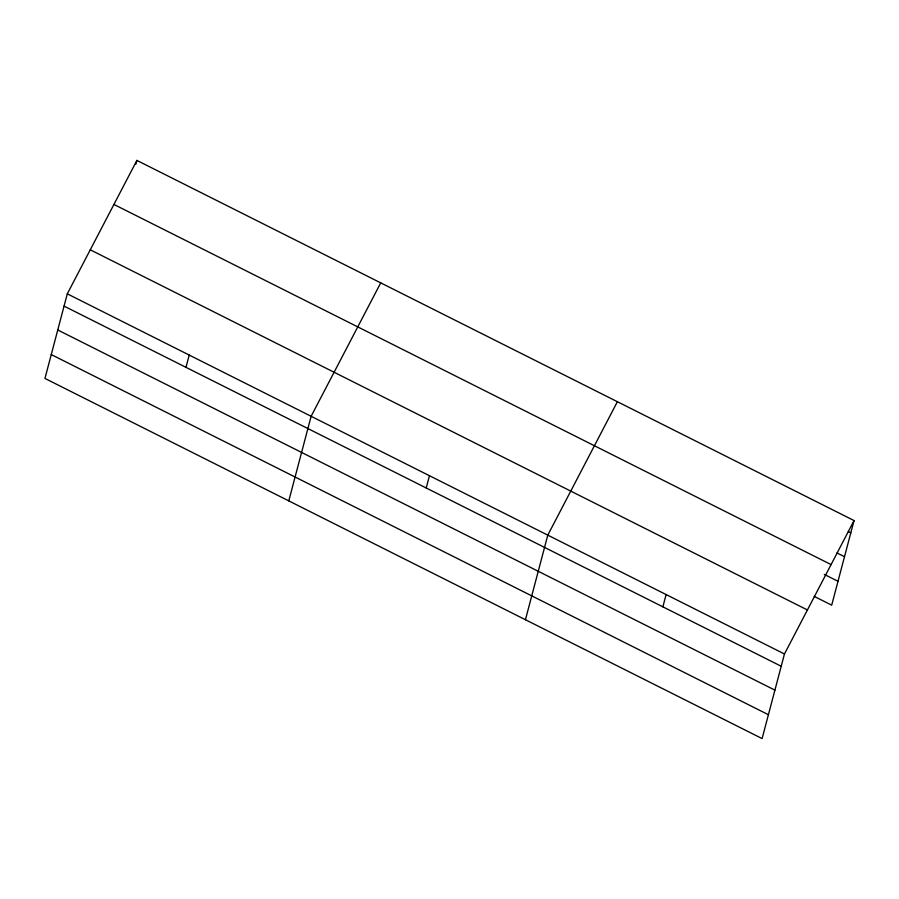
<?xml version="1.0" encoding="UTF-8"?>
<svg xmlns="http://www.w3.org/2000/svg" width="899" height="899" viewBox="0 0 899 899"><rect width="100%" height="100%" fill="white"/><g stroke="black" fill="none" stroke-linecap="round" stroke-linejoin="round"><path stroke-width="1.35" d="M67.301 293.838L44.95 378.434L762.105 738.585L784.456 653.989L854.05 520.566L136.895 160.415L67.301 293.838L784.456 653.989M135.929 164.101L136.895 160.415M185.969 367.331L189.217 355.06M288.781 500.878L311.133 416.282L380.727 282.87M426.216 487.988L429.464 475.706M525.443 619.737L547.794 535.13L617.388 401.718M662.878 606.836L666.125 594.554M854.05 520.566L831.699 605.162L814.258 596.408M848.319 531.59L850.802 532.849M837.025 552.952L844.498 556.706M113.937 204.444L831.081 564.594M824.304 574.416L838.003 581.305M90.271 249.81L807.414 609.96M64.054 306.109L781.209 666.26M57.75 329.978L774.904 690.129M51.254 354.566L768.409 714.716"/></g></svg>
